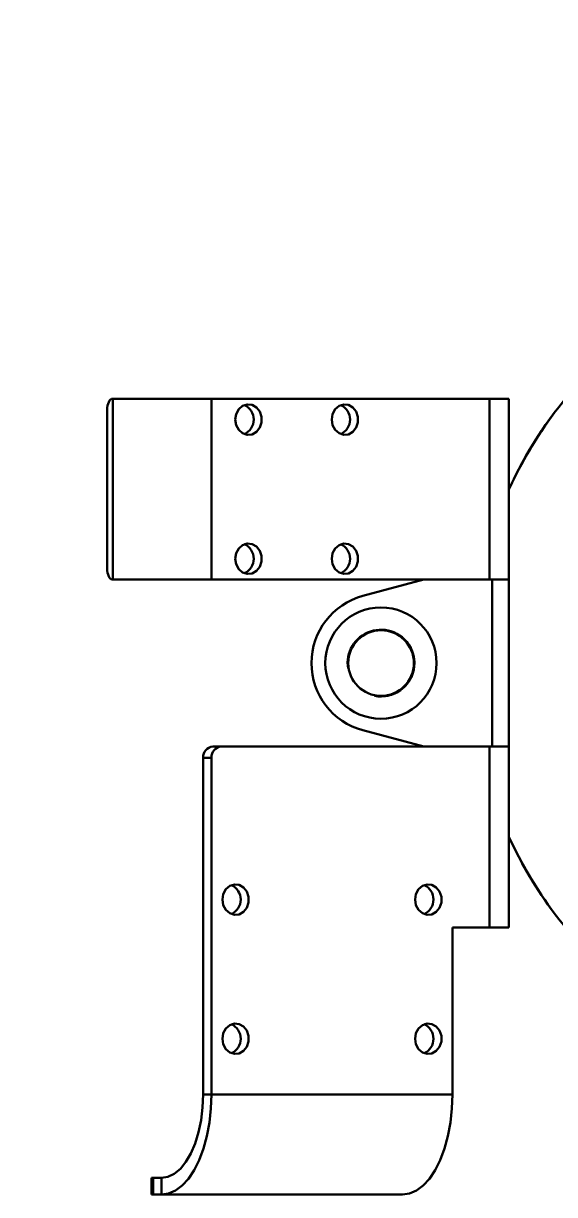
# Model space of a CAD drawing. Header units: millimetres. Extents: x -2601 to 21461, y 11492 to 21077.
# Drawn here: x 15561.5 to 15656.9, y 12756.3 to 12966.7 of the extents above; entities that cross this region are included whole.
import ezdxf

# ---------------------------------------------------------------- set-up
doc = ezdxf.new("R2010")
doc.units = ezdxf.units.MM
doc.header["$PDSIZE"] = -1
doc.styles.get("Standard").update_dxf_attribs({"font": ''})
doc.styles.get('Standard').set_extended_font_data('HYSWLongFangSong')
doc.dimstyles.new('ISO-25', dxfattribs={"dimscale": 25, "dimtxt": 3.5, "dimasz": 1.6, "dimexe": 1.25, "dimexo": 0.625, "dimtad": 1, "dimdec": 0, "dimzin": 9, "dimdsep": 46, "dimtxsty": 'Standard', "dimcen": 2.5, "dimadec": 0, "dimazin": 2, "dimtfac": 1, "dimtdec": 0, "dimtofl": 0, "dimtmove": 0, "dimatfit": 3, "dimfxl": 1, "dimarcsym": 0})

# ---------------------------------------------------------------- blocks, each defined once
blk = doc.blocks.new('*D91')
at = {"color": 0, "lineweight": -2}
blk.add_line((15798.52, 13186.64), (15203.85, 13448.52), dxfattribs=at)
at = {"color": 0}
blk.add_solid([(15206.54, 13454.62), (15201.17, 13442.42), (15167.25, 13464.64)], dxfattribs=at)
at = {"layer": 'Defpoints', "color": 0}
for p in [(15167.25, 13464.64), (16558.94, 12851.77)]:
    blk.add_point(p, dxfattribs=at)
at = {"color": 0, "insert": (15718.38, 13286.81), "char_height": 87.5, "attachment_point": 5, "rotation": 336.2323}
blk.add_mtext('R1521', dxfattribs=at)
blk = doc.blocks.new('*D98')
at = {"color": 0, "lineweight": -2}
for p, q in [((15688.17, 13043.66), (16097.03, 12953.56)), ((16558.94, 12789.27), (16558.94, 12914.27)), ((16496.44, 12851.77), (16621.44, 12851.77))]:
    blk.add_line(p, q, dxfattribs=at)
at = {"color": 0}
blk.add_solid([(16098.46, 12960.07), (16095.59, 12947.05), (16136.09, 12944.95)], dxfattribs=at)
at = {"layer": 'Defpoints', "color": 0}
for p in [(16136.09, 12944.95), (16558.94, 12851.77)]:
    blk.add_point(p, dxfattribs=at)
at = {"color": 0, "insert": (15797.11, 13080.45), "char_height": 87.5, "attachment_point": 5, "rotation": 347.5724}
blk.add_mtext('R433', dxfattribs=at)

msp = doc.modelspace()

# ---------------------------------------------------------------- linework, layer by layer
at = {"color": 161, "linetype": 'Continuous', "lineweight": 30, "true_color": 0x67adff}
for p, q in [((15577.53, 12866.77), (15577.53, 12899.27)), ((15577.53, 12899.27), (15595.28, 12899.27)), ((15595.28, 12899.27), (15595.28, 12866.77)), ((15595.28, 12899.27), (15645.24, 12899.27)), ((15645.24, 12866.77), (15645.24, 12899.27)), ((15645.24, 12899.27), (15648.74, 12899.27)), ((15648.74, 12899.27), (15648.74, 12866.77)), ((15576.53, 12868.77), (15576.53, 12897.27)), ((15595.28, 12866.77), (15577.53, 12866.77)), ((15645.24, 12866.77), (15595.28, 12866.77)), ((15633.43, 12866.77), (15622.51, 12863.84)), ((15633.43, 12866.77), (15622.51, 12863.84)), ((15648.74, 12866.77), (15645.24, 12866.77)), ((15645.74, 12866.77), (15645.74, 12836.77)), ((15645.74, 12866.77), (15645.74, 12836.77)), ((15648.74, 12866.77), (15648.74, 12836.77)), ((15622.51, 12863.84), (15622.51, 12863.84)), ((15625.75, 12857.67), (15625.74, 12857.67)), ((15625.74, 12845.87), (15625.75, 12845.87)), ((15622.51, 12839.69), (15622.51, 12839.69)), ((15622.51, 12839.69), (15633.43, 12836.77)), ((15622.51, 12839.69), (15633.43, 12836.77)), ((15595.28, 12834.77), (15593.78, 12834.77)), ((15593.78, 12774.27), (15593.78, 12834.77)), ((15595.28, 12774.27), (15595.28, 12834.77)), ((15595.52, 12836.77), (15597.02, 12836.77)), ((15597.02, 12836.77), (15645.24, 12836.77)), ((15645.24, 12804.27), (15645.24, 12836.77)), ((15645.24, 12836.77), (15648.74, 12836.77)), ((15648.74, 12836.77), (15648.74, 12804.27)), ((15645.24, 12804.27), (15638.58, 12804.27)), ((15638.58, 12774.27), (15638.58, 12804.27)), ((15648.74, 12804.27), (15645.24, 12804.27)), ((15593.78, 12774.27), (15595.28, 12774.27)), ((15595.28, 12774.27), (15638.58, 12774.27)), ((15584.52, 12759.27), (15584.52, 12756.27)), ((15584.52, 12759.27), (15584.78, 12759.27)), ((15584.78, 12759.27), (15584.78, 12756.27)), ((15584.78, 12759.27), (15586.28, 12759.27)), ((15586.28, 12759.27), (15586.28, 12756.27)), ((15584.78, 12756.27), (15584.52, 12756.27)), ((15584.78, 12756.27), (15586.28, 12756.27)), ((15629.58, 12756.27), (15586.28, 12756.27))]:
    msp.add_line(p, q, dxfattribs=at)
at = {"color": 161, "linetype": 'Continuous', "lineweight": 30, "true_color": 0x67adff, "flags": 128}
for points in [[(15577.53, 12899.27), (15577.33, 12899.23), (15577.14, 12899.12), (15576.97, 12898.93), (15576.82, 12898.68), (15576.69, 12898.38), (15576.6, 12898.03), (15576.54, 12897.66), (15576.53, 12897.27)], [(15599.56, 12895.52), (15599.72, 12894.52), (15600.18, 12893.66), (15600.88, 12893.06), (15601.72, 12892.78), (15602.6, 12892.87), (15603.38, 12893.32), (15603.97, 12894.07), (15604.28, 12895.01), (15604.28, 12896.02), (15603.97, 12896.97), (15603.38, 12897.71), (15602.6, 12898.16), (15601.72, 12898.26), (15600.88, 12897.98), (15600.18, 12897.37), (15599.72, 12896.51), (15599.56, 12895.52)], [(15616.88, 12895.52), (15617.04, 12894.52), (15617.5, 12893.66), (15618.2, 12893.06), (15619.04, 12892.78), (15619.92, 12892.87), (15620.7, 12893.32), (15621.29, 12894.07), (15621.61, 12895.01), (15621.61, 12896.02), (15621.29, 12896.97), (15620.7, 12897.71), (15619.92, 12898.16), (15619.04, 12898.26), (15618.2, 12897.98), (15617.5, 12897.37), (15617.04, 12896.51), (15616.88, 12895.52)], [(15599.56, 12870.52), (15599.72, 12869.52), (15600.18, 12868.66), (15600.88, 12868.06), (15601.72, 12867.78), (15602.6, 12867.87), (15603.38, 12868.32), (15603.97, 12869.07), (15604.28, 12870.01), (15604.28, 12871.02), (15603.97, 12871.96), (15603.38, 12872.71), (15602.6, 12873.16), (15601.72, 12873.26), (15600.88, 12872.98), (15600.18, 12872.37), (15599.72, 12871.51), (15599.56, 12870.52)], [(15616.88, 12870.52), (15617.04, 12869.52), (15617.5, 12868.66), (15618.2, 12868.06), (15619.04, 12867.78), (15619.92, 12867.87), (15620.7, 12868.32), (15621.29, 12869.07), (15621.61, 12870.01), (15621.61, 12871.02), (15621.29, 12871.96), (15620.7, 12872.71), (15619.92, 12873.16), (15619.04, 12873.26), (15618.2, 12872.98), (15617.5, 12872.37), (15617.04, 12871.51), (15616.88, 12870.52)], [(15576.53, 12868.77), (15576.54, 12868.38), (15576.6, 12868), (15576.69, 12867.66), (15576.82, 12867.35), (15576.97, 12867.1), (15577.14, 12866.92), (15577.33, 12866.81), (15577.53, 12866.77)], [(15597.23, 12809.27), (15597.39, 12808.27), (15597.85, 12807.41), (15598.55, 12806.81), (15599.39, 12806.53), (15600.27, 12806.62), (15601.05, 12807.07), (15601.64, 12807.82), (15601.95, 12808.76), (15601.95, 12809.77), (15601.64, 12810.71), (15601.05, 12811.46), (15600.27, 12811.91), (15599.39, 12812.01), (15598.55, 12811.73), (15597.85, 12811.12), (15597.39, 12810.26), (15597.23, 12809.27)], [(15631.87, 12809.27), (15632.03, 12808.27), (15632.49, 12807.41), (15633.19, 12806.81), (15634.03, 12806.53), (15634.91, 12806.62), (15635.69, 12807.07), (15636.28, 12807.82), (15636.6, 12808.76), (15636.6, 12809.77), (15636.28, 12810.71), (15635.69, 12811.46), (15634.91, 12811.91), (15634.03, 12812.01), (15633.19, 12811.73), (15632.49, 12811.12), (15632.03, 12810.26), (15631.87, 12809.27)], [(15597.23, 12784.27), (15597.39, 12783.27), (15597.85, 12782.41), (15598.55, 12781.81), (15599.39, 12781.53), (15600.27, 12781.62), (15601.05, 12782.07), (15601.64, 12782.82), (15601.95, 12783.76), (15601.95, 12784.77), (15601.64, 12785.72), (15601.05, 12786.46), (15600.27, 12786.91), (15599.39, 12787.01), (15598.55, 12786.73), (15597.85, 12786.12), (15597.39, 12785.26), (15597.23, 12784.27)], [(15631.87, 12784.27), (15632.03, 12783.27), (15632.49, 12782.41), (15633.19, 12781.81), (15634.03, 12781.53), (15634.91, 12781.62), (15635.69, 12782.07), (15636.28, 12782.82), (15636.6, 12783.76), (15636.6, 12784.77), (15636.28, 12785.72), (15635.69, 12786.46), (15634.91, 12786.91), (15634.03, 12787.01), (15633.19, 12786.73), (15632.49, 12786.12), (15632.03, 12785.26), (15631.87, 12784.27)], [(15586.28, 12756.27), (15587.56, 12756.45), (15588.82, 12757), (15590.02, 12757.89), (15591.15, 12759.12), (15592.18, 12760.66), (15593.09, 12762.48), (15593.86, 12764.54), (15594.47, 12766.79), (15594.92, 12769.2), (15595.19, 12771.71), (15595.28, 12774.27)], [(15586.28, 12759.27), (15587.46, 12759.45), (15588.6, 12760), (15589.69, 12760.9), (15590.69, 12762.13), (15591.59, 12763.66), (15592.35, 12765.45), (15592.97, 12767.46), (15593.42, 12769.63), (15593.69, 12771.92), (15593.78, 12774.27)], [(15638.58, 12774.27), (15638.49, 12771.71), (15638.22, 12769.2), (15637.77, 12766.79), (15637.16, 12764.54), (15636.39, 12762.48), (15635.48, 12760.66), (15634.45, 12759.12), (15633.32, 12757.89), (15632.12, 12757), (15630.86, 12756.45), (15629.58, 12756.27)]]:
    msp.add_lwpolyline(points, dxfattribs=at)
at = {"color": 161, "linetype": 'Continuous', "lineweight": 30, "true_color": 0x67adff}
for centre, radius in [((15625.74, 12851.77), 10), ((15625.75, 12851.77), 5.9)]:
    msp.add_circle(centre, radius, dxfattribs=at)
for centre, radius, start, end in [((15716.94, 12851.77), 75, 122.8599, 155.4082), ((15600, 12895.52), 2.87, 294.6386, 65.3614), ((15617.32, 12895.52), 2.87, 294.6386, 65.3614), ((15716.94, 12851.77), 75, 143.1301, 155.4134), ((15600, 12870.52), 2.87, 294.2584, 65.7416), ((15617.32, 12870.52), 2.87, 293.869, 66.131), ((15625.74, 12851.77), 12.5, 105, 255), ((15625.74, 12851.77), 12.5, 105, 255), ((15625.74, 12851.77), 10, 90, 270), ((15625.74, 12851.77), 6, 305.8745, 189.6191), ((15625.74, 12851.77), 6, 270, 90), ((15625.74, 12851.77), 6, 259.5427, 305.8745), ((15595.66, 12834.89), 1.88, 94.3978, 183.8171), ((15597.16, 12834.89), 1.88, 94.3935, 183.8214), ((15716.94, 12851.77), 75, 204.5866, 216.8699), ((15716.94, 12851.77), 75, 204.5918, 237.1401), ((15597.66, 12809.27), 2.87, 295.011, 64.989), ((15632.31, 12809.27), 2.87, 294.8268, 65.168), ((15597.67, 12784.27), 2.87, 294.6386, 65.3614), ((15632.31, 12784.27), 2.87, 294.6386, 65.3614)]:
    msp.add_arc(centre, radius, start, end, dxfattribs=at)

# ---------------------------------------------------------------- dimensions: what is measured, and where the dimension line sits
dim = msp.add_radius_dim(center=(16558.94, 12851.77), mpoint=(15167.25, 13464.64), dimstyle='ISO-25', override={"dimcen": 0})
dim.commit()
dim.dimension.update_dxf_attribs({"geometry": '*D91', "text_midpoint": (15694.45, 13232.47), "dimtype": 164})
dim = msp.add_radius_dim(center=(16558.94, 12851.77), mpoint=(16136.09, 12944.95), dimstyle='ISO-25')
dim.commit()
dim.dimension.update_dxf_attribs({"geometry": '*D98', "text_midpoint": (15784.34, 13022.47), "dimtype": 164})

doc.saveas('drawing.dxf')
